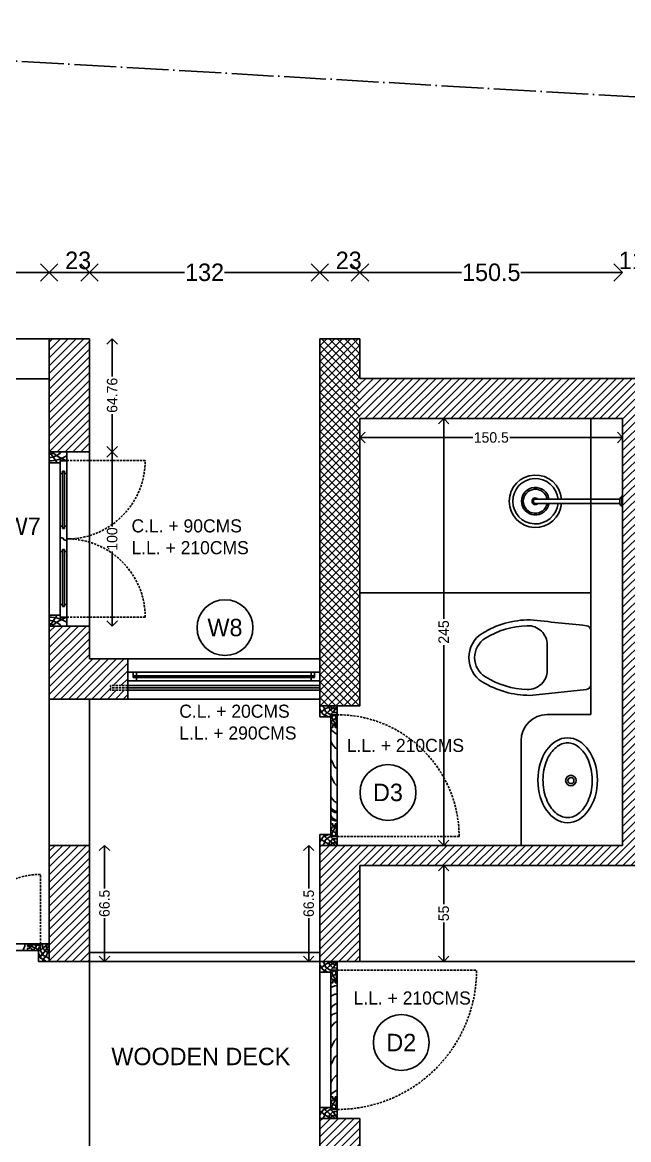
# Model space of a CAD drawing. Header units: metres. Extents: x -16 to 65907, y -5261 to 15511.
# Drawn here: x 19898 to 20245, y -2227 to -1586 of the extents above; entities that cross this region are included whole.
import ezdxf

# ---------------------------------------------------------------- set-up
doc = ezdxf.new("R2010")
doc.units = ezdxf.units.M
doc.header["$PDMODE"] = 67
doc.header["$PDSIZE"] = -5
doc.linetypes.add('ACAD_ISO04W100', pattern=[30, 24, -3, 0, -3])
doc.linetypes.add('DASHED', pattern=[19.05, 12.7, -6.35])
doc.layers.get('0').update_dxf_attribs({"color": 6})
for name, color, linetype in [('BC-BOUNDARY', 3, 'ACAD_ISO04W100'), ('BC-CILL', 23, 'Continuous'), ('BC-DIMENSION', 8, 'Continuous'), ('BC-FURNITURE', 5, 'Continuous'), ('BC-GREYCOLOR', 8, 'Continuous'), ('BC-HATCH', 8, 'Continuous'), ('BC-JOINERY', 93, 'Continuous'), ('BC-PLUMB-FIXTURE', 118, 'Continuous'), ('BC-TEXT', 7, 'Continuous'), ('BC-WALLS', 1, 'Continuous'), ('BC-WHITECOLOR', 7, 'Continuous')]:
    doc.layers.add(name, color=color, linetype=linetype)
doc.styles.add('BC-1IN10-3', font='FreeSans.ttf', dxfattribs={"height": 6})
doc.styles.add('BC-1IN50-1', font='FreeSans.ttf', dxfattribs={"height": 10})
doc.dimstyles.new('BC-1IN10-3', dxfattribs={"dimtxt": 6, "dimasz": 6, "dimexe": 0.18, "dimexo": 0.0625, "dimgap": 1, "dimtad": 0, "dimtoh": 1, "dimzin": 12, "dimdsep": 46, "dimtxsty": 'BC-1IN10-3', "dimblk": 'OPEN90', "dimcen": 0.09, "dimse1": 1, "dimse2": 1, "dimclrd": 256, "dimclre": 256, "dimclrt": 7, "dimadec": 0, "dimazin": 0, "dimtfac": 1, "dimtdec": 1, "dimtofl": 0, "dimtmove": 1, "dimatfit": 3, "dimldrblk": 'OPEN90', "dimfxl": 1, "dimtolj": 1, "dimtzin": 0, "dimlwd": -3, "dimarcsym": 0})
doc.dimstyles.new('BC-1IN50-1', dxfattribs={"dimtxt": 10, "dimasz": 10, "dimexe": 0.18, "dimexo": 0.0625, "dimgap": 1, "dimtad": 0, "dimdec": 1, "dimzin": 12, "dimdsep": 46, "dimtxsty": 'BC-1IN50-1', "dimblk": 'OPEN90', "dimcen": 0.09, "dimse1": 1, "dimse2": 1, "dimclrd": 8, "dimclre": 256, "dimclrt": 7, "dimadec": 0, "dimazin": 0, "dimtfac": 1, "dimtdec": 0, "dimtofl": 0, "dimtmove": 1, "dimatfit": 3, "dimfxl": 1, "dimtolj": 1, "dimtzin": 0, "dimlwd": -3, "dimarcsym": 0})

# ---------------------------------------------------------------- blocks, each defined once
blk = doc.blocks.new('BC-SHOWER')
for p in [(-12.3, -15.1), (12.3, -15.1)]:
    blk.add_line(p, (0, -15.1))
for points in [[(0, 0), (-29.6, 0)], [(0, 0), (29.6, 0)], [(-29.6, -4.1), (0, -4.1)], [(-28.3, -5.1), (0, -5.1)], [(29.6, -4.1), (0, -4.1)], [(28.3, -5.1), (0, -5.1)]]:
    blk.add_lwpolyline(points)
for points in [[(-29.6, 0), (-29.6, -4.1, 0.347987), (-28.6, -5.1), (-28.3, -5.1, 0.2725), (-12.3, -15.1, 6.671192)], [(29.6, 0), (29.6, -4.1, -0.347987), (28.6, -5.1), (28.3, -5.1, -0.2725), (12.3, -15.1, -6.671192)], [(-12.3, -15.1), (-12.3, -500, 1), (12.3, -500), (12.3, -15.1)]]:
    blk.add_lwpolyline(points, format="xyb")
for centre, radius, start, end in [((0, -499.7), 150, 94.70296, 85.29704), ((0, -499.7), 130, 95.42894, 84.57108), ((0, -500), 79.1, 100.18967, 79.8103), ((0, -500), 69.1, 100.18967, 79.8103), ((0, -500), 19.1, 130.08702, 49.91283)]:
    blk.add_arc(centre, radius, start, end)
blk = doc.blocks.new('BC-WC')
at = {"linetype": 'ByBlock'}
for points in [[(193.3, 400), (461.7, 520.1, -0.384412), (493.6, 509.8), (633.6, 267.3, -0.383904), (626.6, 234.6, -0.001434), (389.3, 62.9, -0.140641), (141, 0, -0.259738), (18, 73.6, -0.259738), (15.8, 216.9, -0.139471)], [(336.3, 332.2), (401.2, 219.9, -0.422961), (362, 81.9, -0.13189), (141.9, 30, -0.259738), (44, 88.6, -0.259738), (42.2, 202.7, -0.13189), (197.1, 367.3, -0.422961)]]:
    blk.add_lwpolyline(points, format="xyb", close=True, dxfattribs=at)
blk.add_arc((374.7, 83.2), 25, 299.83999, 305.7189, dxfattribs=at)
blk = doc.blocks.new('BC-WASH-COUNTER')
for radius in [2.5, 1.47]:
    blk.add_circle((20.09, 15.74), radius)
at = {"extrusion": (0, 0, -1)}
blk.add_ellipse((20.23, 14.18), major_axis=(-20.28, 0), ratio=0.7, start_param=3.141593, end_param=9.424778, dxfattribs=at)
blk.add_open_spline([(38.07, 14.18), (38.07, 13.26), (37.9, 12.33), (37.2, 10.48), (36.67, 9.56), (35.23, 7.8), (34.32, 6.96), (32.19, 5.44), (30.95, 4.77), (28.25, 3.65), (26.77, 3.21), (23.7, 2.6), (22.09, 2.44), (18.88, 2.41), (17.27, 2.54), (14.17, 3.08), (12.68, 3.5), (9.92, 4.56), (8.66, 5.22), (6.45, 6.7), (5.5, 7.53), (3.99, 9.27), (3.41, 10.18), (2.64, 12.03), (2.43, 12.95), (2.35, 14.81), (2.49, 15.74), (3.11, 17.58), (3.6, 18.51), (4.95, 20.28), (5.82, 21.14), (7.89, 22.69), (9.09, 23.39), (11.74, 24.56), (13.19, 25.03), (16.24, 25.69), (17.83, 25.88), (21.04, 25.98), (22.66, 25.88), (25.78, 25.4), (27.29, 25.01), (30.1, 24), (31.39, 23.37), (33.67, 21.93), (34.65, 21.12), (36.25, 19.39), (36.86, 18.48), (37.72, 16.65), (37.97, 15.72), (38.06, 14.59), (38.07, 14.39), (38.07, 14.18)], degree=3, knots=[0, 0, 0, 0, 0.25944, 0.25944, 0.518879, 0.518879, 0.778319, 0.778319, 1.037759, 1.037759, 1.297198, 1.297198, 1.556638, 1.556638, 1.816078, 1.816078, 2.075517, 2.075517, 2.334957, 2.334957, 2.594397, 2.594397, 2.853836, 2.853836, 3.113276, 3.113276, 3.372716, 3.372716, 3.632155, 3.632155, 3.891595, 3.891595, 4.151035, 4.151035, 4.410474, 4.410474, 4.669914, 4.669914, 4.929354, 4.929354, 5.188793, 5.188793, 5.448233, 5.448233, 5.707673, 5.707673, 5.967112, 5.967112, 6.226552, 6.226552, 6.283185, 6.283185, 6.283185, 6.283185])
blk = doc.blocks.new('BC-JN-FRAME-SIDE')
at = {"layer": 'BC-HATCH'}
for points in [[(0, -3.87), (-1.06, -2.29), (-2.66, -0.06), (-4.24, 2.97), (-5, 4.54)], [(-0.01, -5), (-1.62, -3.74), (-4.39, -1.84), (-5.78, -0.75), (-6.25, -0.66)]]:
    blk.add_lwpolyline(points, dxfattribs=at)
for centre, radius, start, end in [((10.75, -4.4), 15.93, 143.84471, 182.16368), ((5.98, -5.2), 9.31, 129.91119, 178.74686), ((2.65, -5.73), 4.3, 128.02701, 170.18517)]:
    blk.add_arc(centre, radius, start, end, dxfattribs=at)
at = {"layer": 'BC-JOINERY'}
for p, q in [((-6.25, -5), (-6.25, 1.25)), ((-6.25, 1.25), (-5, 1.25)), ((-5, 1.25), (-5, 5)), ((-5, 5), (0, 5)), ((0, 5), (0, -5)), ((0, -5), (-6.25, -5))]:
    blk.add_line(p, q, dxfattribs=at)
blk = doc.blocks.new('_OPEN90')
at = {"color": 0, "linetype": 'ByBlock'}
for p, q in [((0, 0), (-1, 0)), ((-0.5, 0.5), (0, 0)), ((0, 0), (-0.5, -0.5))]:
    blk.add_line(p, q, dxfattribs=at)
blk = doc.blocks.new('*D1292')
at = {"layer": 'BC-TEXT', "color": 8, "linetype": 'Continuous', "lineweight": -3}
for p, q in [((20231.88, -1729.41), (20221.88, -1729.41)), ((20263.38, -1729.41), (20273.38, -1729.41))]:
    blk.add_line(p, q, dxfattribs=at)
at = {"layer": 'Defpoints', "color": 0}
for p in [(20241.88, -1729.41), (20241.88, -1813.22), (20253.38, -1813.22)]:
    blk.add_point(p, dxfattribs=at)
at = {"layer": 'BC-TEXT', "color": 8, "lineweight": -3, "xscale": 10, "yscale": 10, "zscale": 10}
blk.add_blockref('_OPEN90', (20241.88, -1729.41), dxfattribs=at)
at = {"layer": 'BC-TEXT', "color": 8, "lineweight": -3, "xscale": 10, "yscale": 10, "zscale": 10, "rotation": 180}
blk.add_blockref('_OPEN90', (20253.38, -1729.41), dxfattribs=at)
at = {"layer": 'BC-TEXT', "color": 7, "insert": (20252.68, -1722.57), "char_height": 10, "attachment_point": 5, "style": 'BC-1IN50-1'}
blk.add_mtext('\\A1;11.5', dxfattribs=at)
blk = doc.blocks.new('*D1293')
at = {"layer": 'BC-TEXT', "color": 8, "linetype": 'Continuous', "lineweight": -3}
for p, q in [((20101.38, -1729.41), (20149.65, -1729.41)), ((20231.88, -1729.41), (20183.6, -1729.41))]:
    blk.add_line(p, q, dxfattribs=at)
at = {"layer": 'Defpoints', "color": 0}
for p in [(20091.38, -1729.41), (20091.38, -1789.52), (20241.88, -1813.22)]:
    blk.add_point(p, dxfattribs=at)
at = {"layer": 'BC-TEXT', "color": 8, "lineweight": -3, "xscale": 10, "yscale": 10, "zscale": 10, "rotation": 180}
blk.add_blockref('_OPEN90', (20091.38, -1729.41), dxfattribs=at)
at = {"layer": 'BC-TEXT', "color": 8, "lineweight": -3, "xscale": 10, "yscale": 10, "zscale": 10}
blk.add_blockref('_OPEN90', (20241.88, -1729.41), dxfattribs=at)
at = {"layer": 'BC-TEXT', "color": 7, "insert": (20166.63, -1729.41), "char_height": 10, "attachment_point": 5, "style": 'BC-1IN50-1'}
blk.add_mtext('\\A1;150.5', dxfattribs=at)
blk = doc.blocks.new('*D1294')
at = {"layer": 'BC-TEXT', "color": 8, "linetype": 'Continuous', "lineweight": -3}
blk.add_line((20081.38, -1729.41), (20078.38, -1729.41), dxfattribs=at)
at = {"layer": 'Defpoints', "color": 0}
for p in [(20068.38, -1729.41), (20068.38, -1767.5), (20091.38, -1789.52)]:
    blk.add_point(p, dxfattribs=at)
at = {"layer": 'BC-TEXT', "color": 8, "lineweight": -3, "xscale": 10, "yscale": 10, "zscale": 10, "rotation": 180}
blk.add_blockref('_OPEN90', (20068.38, -1729.41), dxfattribs=at)
at = {"layer": 'BC-TEXT', "color": 8, "lineweight": -3, "xscale": 10, "yscale": 10, "zscale": 10}
blk.add_blockref('_OPEN90', (20091.38, -1729.41), dxfattribs=at)
at = {"layer": 'BC-TEXT', "color": 7, "insert": (20084.93, -1722.57), "char_height": 10, "attachment_point": 5, "style": 'BC-1IN50-1'}
blk.add_mtext('\\A1;23', dxfattribs=at)
blk = doc.blocks.new('*D1295')
at = {"layer": 'BC-TEXT', "color": 8, "linetype": 'Continuous', "lineweight": -3}
for p, q in [((19946.38, -1729.41), (19990.95, -1729.41)), ((20058.38, -1729.41), (20013.81, -1729.41))]:
    blk.add_line(p, q, dxfattribs=at)
at = {"layer": 'Defpoints', "color": 0}
for p in [(19936.38, -1729.41), (19936.38, -1767.5), (20068.38, -1767.5)]:
    blk.add_point(p, dxfattribs=at)
at = {"layer": 'BC-TEXT', "color": 8, "lineweight": -3, "xscale": 10, "yscale": 10, "zscale": 10, "rotation": 180}
blk.add_blockref('_OPEN90', (19936.38, -1729.41), dxfattribs=at)
at = {"layer": 'BC-TEXT', "color": 8, "lineweight": -3, "xscale": 10, "yscale": 10, "zscale": 10}
blk.add_blockref('_OPEN90', (20068.38, -1729.41), dxfattribs=at)
at = {"layer": 'BC-TEXT', "color": 7, "insert": (20002.38, -1729.41), "char_height": 10, "attachment_point": 5, "style": 'BC-1IN50-1'}
blk.add_mtext('\\A1;132', dxfattribs=at)
blk = doc.blocks.new('*D1296')
at = {"layer": 'BC-TEXT', "color": 8, "linetype": 'Continuous', "lineweight": -3}
blk.add_line((19926.38, -1729.41), (19923.38, -1729.41), dxfattribs=at)
at = {"layer": 'Defpoints', "color": 0}
for p in [(19913.38, -1729.41), (19913.38, -1767.5), (19936.38, -1767.5)]:
    blk.add_point(p, dxfattribs=at)
at = {"layer": 'BC-TEXT', "color": 8, "lineweight": -3, "xscale": 10, "yscale": 10, "zscale": 10, "rotation": 180}
blk.add_blockref('_OPEN90', (19913.38, -1729.41), dxfattribs=at)
at = {"layer": 'BC-TEXT', "color": 8, "lineweight": -3, "xscale": 10, "yscale": 10, "zscale": 10}
blk.add_blockref('_OPEN90', (19936.38, -1729.41), dxfattribs=at)
at = {"layer": 'BC-TEXT', "color": 7, "insert": (19929.93, -1722.57), "char_height": 10, "attachment_point": 5, "style": 'BC-1IN50-1'}
blk.add_mtext('\\A1;23', dxfattribs=at)
blk = doc.blocks.new('*D1297')
at = {"layer": 'BC-TEXT', "color": 8, "linetype": 'Continuous', "lineweight": -3}
for p, q in [((19615.38, -1729.41), (19747.45, -1729.41)), ((19903.38, -1729.41), (19771.3, -1729.41))]:
    blk.add_line(p, q, dxfattribs=at)
at = {"layer": 'Defpoints', "color": 0}
for p in [(19605.38, -1729.41), (19605.38, -1767.5), (19913.38, -1767.5)]:
    blk.add_point(p, dxfattribs=at)
at = {"layer": 'BC-TEXT', "color": 8, "lineweight": -3, "xscale": 10, "yscale": 10, "zscale": 10, "rotation": 180}
blk.add_blockref('_OPEN90', (19605.38, -1729.41), dxfattribs=at)
at = {"layer": 'BC-TEXT', "color": 8, "lineweight": -3, "xscale": 10, "yscale": 10, "zscale": 10}
blk.add_blockref('_OPEN90', (19913.38, -1729.41), dxfattribs=at)
at = {"layer": 'BC-TEXT', "color": 7, "insert": (19759.38, -1729.41), "char_height": 10, "attachment_point": 5, "style": 'BC-1IN50-1'}
blk.add_mtext('\\A1;308', dxfattribs=at)
blk = doc.blocks.new('*D1675')
at = {"layer": 'BC-DIMENSION', "linetype": 'Continuous', "lineweight": -3}
for p, q in [((19949.45, -1773.5), (19949.45, -1789.06)), ((19949.45, -1826.26), (19949.45, -1810.71))]:
    blk.add_line(p, q, dxfattribs=at)
at = {"layer": 'Defpoints', "color": 0}
for p in [(19936.38, -1767.5), (19949.45, -1767.5), (19936.38, -1832.26)]:
    blk.add_point(p, dxfattribs=at)
at = {"layer": 'BC-DIMENSION', "lineweight": -3, "xscale": 6, "yscale": 6, "zscale": 6}
for p, rotation in [((19949.45, -1767.5), 90), ((19949.45, -1832.26), 270)]:
    blk.add_blockref('_OPEN90', p, dxfattribs=dict(at, rotation=rotation))
at = {"layer": 'BC-DIMENSION', "color": 7, "insert": (19949.45, -1799.88), "char_height": 6, "attachment_point": 5, "rotation": 90, "style": 'BC-1IN10-3'}
blk.add_mtext('\\A1;64.76', dxfattribs=at)
blk = doc.blocks.new('*D1676')
at = {"layer": 'BC-DIMENSION', "linetype": 'Continuous', "lineweight": -3}
for p, q in [((19949.45, -1838.26), (19949.45, -1875.02)), ((19949.45, -1926.26), (19949.45, -1889.51))]:
    blk.add_line(p, q, dxfattribs=at)
at = {"layer": 'Defpoints', "color": 0}
for p in [(19936.38, -1832.26), (19936.38, -1932.26), (19949.45, -1932.26)]:
    blk.add_point(p, dxfattribs=at)
at = {"layer": 'BC-DIMENSION', "lineweight": -3, "xscale": 6, "yscale": 6, "zscale": 6}
for p, rotation in [((19949.45, -1832.26), 90), ((19949.45, -1932.26), 270)]:
    blk.add_blockref('_OPEN90', p, dxfattribs=dict(at, rotation=rotation))
at = {"layer": 'BC-DIMENSION', "color": 7, "insert": (19949.45, -1882.26), "char_height": 6, "attachment_point": 5, "rotation": 90, "style": 'BC-1IN10-3'}
blk.add_mtext('\\A1;100', dxfattribs=at)
blk = doc.blocks.new('*D1677')
at = {"layer": 'BC-DIMENSION', "linetype": 'Continuous', "lineweight": -3}
for p, q in [((19945.03, -2063.93), (19945.03, -2082.64)), ((19945.03, -2118.43), (19945.03, -2099.72))]:
    blk.add_line(p, q, dxfattribs=at)
at = {"layer": 'Defpoints', "color": 0}
for p in [(19936.38, -2057.93), (19945.03, -2057.93), (19936.38, -2124.43)]:
    blk.add_point(p, dxfattribs=at)
at = {"layer": 'BC-DIMENSION', "lineweight": -3, "xscale": 6, "yscale": 6, "zscale": 6}
for p, rotation in [((19945.03, -2057.93), 90), ((19945.03, -2124.43), 270)]:
    blk.add_blockref('_OPEN90', p, dxfattribs=dict(at, rotation=rotation))
at = {"layer": 'BC-DIMENSION', "color": 7, "insert": (19945.03, -2091.18), "char_height": 6, "attachment_point": 5, "rotation": 90, "style": 'BC-1IN10-3'}
blk.add_mtext('\\A1;66.5', dxfattribs=at)
blk = doc.blocks.new('*D1678')
at = {"layer": 'BC-DIMENSION', "linetype": 'Continuous', "lineweight": -3}
for p, q in [((20062.05, -2063.93), (20062.05, -2082.64)), ((20062.05, -2118.43), (20062.05, -2099.72))]:
    blk.add_line(p, q, dxfattribs=at)
at = {"layer": 'Defpoints', "color": 0}
for p in [(20062.05, -2057.93), (20068.38, -2057.93), (20068.38, -2124.43)]:
    blk.add_point(p, dxfattribs=at)
at = {"layer": 'BC-DIMENSION', "lineweight": -3, "xscale": 6, "yscale": 6, "zscale": 6}
for p, rotation in [((20062.05, -2057.93), 90), ((20062.05, -2124.43), 270)]:
    blk.add_blockref('_OPEN90', p, dxfattribs=dict(at, rotation=rotation))
at = {"layer": 'BC-DIMENSION', "color": 7, "insert": (20062.05, -2091.18), "char_height": 6, "attachment_point": 5, "rotation": 90, "style": 'BC-1IN10-3'}
blk.add_mtext('\\A1;66.5', dxfattribs=at)
blk = doc.blocks.new('*D1679')
at = {"layer": 'BC-DIMENSION', "linetype": 'Continuous', "lineweight": -3}
for p, q in [((20097.38, -1824.08), (20156.04, -1824.08)), ((20235.88, -1824.08), (20177.21, -1824.08))]:
    blk.add_line(p, q, dxfattribs=at)
at = {"layer": 'Defpoints', "color": 0}
for p in [(20091.38, -1813.22), (20241.88, -1813.22), (20241.88, -1824.08)]:
    blk.add_point(p, dxfattribs=at)
at = {"layer": 'BC-DIMENSION', "lineweight": -3, "xscale": 6, "yscale": 6, "zscale": 6, "rotation": 180}
blk.add_blockref('_OPEN90', (20091.38, -1824.08), dxfattribs=at)
at = {"layer": 'BC-DIMENSION', "lineweight": -3, "xscale": 6, "yscale": 6, "zscale": 6}
blk.add_blockref('_OPEN90', (20241.88, -1824.08), dxfattribs=at)
at = {"layer": 'BC-DIMENSION', "color": 7, "insert": (20166.63, -1824.08), "char_height": 6, "attachment_point": 5, "style": 'BC-1IN10-3'}
blk.add_mtext('\\A1;150.5', dxfattribs=at)
blk = doc.blocks.new('*D1681')
at = {"layer": 'BC-DIMENSION', "linetype": 'Continuous', "lineweight": -3}
for p, q in [((20139.38, -1819.22), (20139.38, -1928.02)), ((20139.38, -2051.93), (20139.38, -1943.12))]:
    blk.add_line(p, q, dxfattribs=at)
at = {"layer": 'Defpoints', "color": 0}
for p in [(20139.38, -1813.22), (20241.88, -1813.22), (20241.88, -2057.93)]:
    blk.add_point(p, dxfattribs=at)
at = {"layer": 'BC-DIMENSION', "lineweight": -3, "xscale": 6, "yscale": 6, "zscale": 6}
for p, rotation in [((20139.38, -1813.22), 90), ((20139.38, -2057.93), 270)]:
    blk.add_blockref('_OPEN90', p, dxfattribs=dict(at, rotation=rotation))
at = {"layer": 'BC-DIMENSION', "color": 7, "insert": (20139.38, -1935.57), "char_height": 6, "attachment_point": 5, "rotation": 90, "style": 'BC-1IN10-3'}
blk.add_mtext('\\A1;{245}', dxfattribs=at)
blk = doc.blocks.new('*D1682')
at = {"layer": 'BC-DIMENSION', "linetype": 'Continuous', "lineweight": -3}
for p, q in [((20139.38, -2075.43), (20139.38, -2091.67)), ((20139.38, -2118.43), (20139.38, -2102.18))]:
    blk.add_line(p, q, dxfattribs=at)
at = {"layer": 'Defpoints', "color": 0}
for p in [(20091.38, -2069.43), (20139.38, -2069.43), (20091.38, -2124.43)]:
    blk.add_point(p, dxfattribs=at)
at = {"layer": 'BC-DIMENSION', "lineweight": -3, "xscale": 6, "yscale": 6, "zscale": 6}
for p, rotation in [((20139.38, -2069.43), 90), ((20139.38, -2124.43), 270)]:
    blk.add_blockref('_OPEN90', p, dxfattribs=dict(at, rotation=rotation))
at = {"layer": 'BC-DIMENSION', "color": 7, "insert": (20139.38, -2096.93), "char_height": 6, "attachment_point": 5, "rotation": 90, "style": 'BC-1IN10-3'}
blk.add_mtext('\\A1;55', dxfattribs=at)

msp = doc.modelspace()

# ---------------------------------------------------------------- hatches: boundary and pattern name
at = {"layer": 'BC-DIMENSION', "linetype": 'Continuous'}
h = msp.add_hatch(dxfattribs=at)
h.set_pattern_fill('ANSI31', color=256, style=0)
h.paths.add_polyline_path([(20444.377, -2165.928), (20444.377, -1790.216), (20091.377, -1790.216), (20091.377, -1813.216), (20241.877, -1813.216), (20241.877, -2057.928), (20068.377, -2057.928), (20068.377, -2124.428), (20091.377, -2124.428), (20091.377, -2069.428), (20341.377, -2069.428), (20341.377, -2057.928), (20253.377, -2057.928), (20253.377, -1813.216), (20421.377, -1813.216), (20421.377, -2165.928)])
h.paths.add_polyline_path([(19936.377, -1832.265), (19936.377, -1767.501), (19913.377, -1767.501), (19913.377, -1832.265), (19914.508, -1832.265), (19916.03, -1832.265), (19920.317, -1832.265), (19923.377, -1832.265)])
h.paths.add_polyline_path([(19958.377, -1966.331), (19958.377, -1951.028), (19936.377, -1951.028), (19936.377, -1932.265), (19913.377, -1932.265), (19913.377, -1974.028), (19958.377, -1974.028), (19958.377, -1969.018), (19948.377, -1969.018), (19948.377, -1966.331)])
h.paths.add_polyline_path([(19936.377, -2124.428), (19936.377, -2057.928), (19913.377, -2057.928), (19913.377, -2124.428)])
h.paths.add_polyline_path([(19605.377, -2112.928), (19605.377, -2057.928), (19605.377, -1932.265), (19582.377, -1932.265), (19582.377, -2124.428), (19605.377, -2124.428), (19822.434, -2124.428), (19822.434, -2112.928)])
h.paths.add_polyline_path([(19605.377, -1832.265), (19605.377, -1767.501), (19582.377, -1767.501), (19582.377, -1832.265)])
h = msp.add_hatch(dxfattribs=at)
h.set_pattern_fill('ANSI37', color=256, style=0)
h.paths.add_polyline_path([(20091.377, -1977.928), (20091.377, -1767.501), (20068.377, -1767.501), (20068.377, -1977.928)])
h = msp.add_hatch(dxfattribs=at)
h.set_pattern_fill('ANSI31', color=256, style=0)
h.paths.add_polyline_path([(20444.377, -2541.047), (20444.377, -2225.928), (20431.377, -2225.928), (20428.317, -2225.928), (20424.03, -2225.928), (20422.508, -2225.928), (20421.377, -2225.928), (20421.377, -2541.047)])
h.paths.add_polyline_path([(20317.377, -2668.057), (20317.377, -2645.057), (20091.377, -2645.057), (20091.377, -2214.428), (20068.377, -2214.428), (20068.377, -2478.628), (20068.377, -2645.057), (20058.377, -2645.057), (20058.377, -2655.057), (20068.377, -2655.057), (20068.377, -2668.057)])
h.paths.add_polyline_path([(19968.377, -2655.057), (19968.377, -2645.057), (19787.377, -2645.057), (19787.377, -2668.057), (19958.377, -2668.057), (19958.377, -2655.057)])
h.paths.add_polyline_path([(19936.377, -2501.628), (19936.377, -2478.628), (19794.476, -2478.628), (19794.49, -2501.628)])
h.paths.add_polyline_path([(19605.377, -2378.628), (19605.377, -2224.428), (19592.377, -2224.428), (19589.317, -2224.428), (19585.03, -2224.428), (19583.508, -2224.428), (19582.377, -2224.428), (19582.377, -2378.628), (19585.438, -2378.628), (19589.725, -2378.628), (19591.247, -2378.628), (19592.377, -2378.628)])
h.paths.add_polyline_path([(19605.377, -2513.057), (19605.377, -2478.628), (19582.377, -2478.628), (19582.377, -2513.057)])

# ---------------------------------------------------------------- linework, layer by layer
for p, q in [((20223.66, -1813.216), (20223.66, -1982.928)), ((20223.66, -1913.216), (20091.377, -1913.216)), ((20198.66, -1982.928), (20223.66, -1982.928)), ((20183.66, -1997.928), (20183.66, -2057.928)), ((20091.377, -2057.928), (20091.377, -2057.928))]:
    msp.add_line(p, q)
msp.add_arc((20198.66, -1997.928), 15, 90, 180)
at = {"layer": 'BC-BOUNDARY'}
msp.add_line((19507.064, -1586.045), (20537.435, -1645.322), dxfattribs=at)
at = {"layer": 'BC-CILL'}
for p, q in [((19605.377, -1767.501), (19913.377, -1767.501)), ((19605.377, -1790.501), (19913.377, -1790.501)), ((19913.377, -1837.065), (19913.377, -1927.365)), ((19936.377, -1932.265), (19936.377, -1832.265)), ((19958.377, -1951.028), (20068.377, -1951.028)), ((19913.377, -2057.928), (19913.377, -1974.028)), ((19936.377, -2057.928), (19936.377, -1974.028)), ((20068.377, -2124.428), (19936.377, -2124.428))]:
    msp.add_line(p, q, dxfattribs=at)
at = {"layer": 'BC-FURNITURE'}
msp.add_line((20091.377, -2124.428), (20341.377, -2124.428), dxfattribs=at)
at = {"layer": 'BC-GREYCOLOR', "linetype": 'DASHED', "ltscale": 0.1}
for p, q in [((19923.377, -1837.265), (19968.366, -1837.265)), ((19923.377, -1927.165), (19968.366, -1927.165)), ((19958.377, -1966.331), (19948.377, -1966.331)), ((19948.377, -1969.018), (19948.377, -1966.331)), ((19958.377, -1967.674), (19948.377, -1967.674)), ((19958.377, -1969.018), (19948.377, -1969.018)), ((20078.377, -2052.828), (20148.177, -2052.828)), ((19908.277, -2114.428), (19908.277, -2074.528)), ((20078.377, -2129.528), (20158.177, -2129.528))]:
    msp.add_line(p, q, dxfattribs=at)
at = {"layer": 'BC-GREYCOLOR', "ltscale": 0.1}
for p, q in [((20063.377, -1958.674), (19963.377, -1958.674)), ((19963.377, -1963.674), (20063.377, -1963.674))]:
    msp.add_line(p, q, dxfattribs=at)
at = {"layer": 'BC-GREYCOLOR', "linetype": 'DASHED', "ltscale": 0.1}
for centre, radius, start, end in [((19923.377, -1837.265), 44.989, 270, 0), ((19923.377, -1927.165), 44.989, 0, 90), ((20078.377, -2052.828), 69.8, 0, 93.079694), ((19908.277, -2114.428), 39.9, 90, 180), ((20078.377, -2129.528), 79.8, 267.306537, 0)]:
    msp.add_arc(centre, radius, start, end, dxfattribs=at)
at = {"layer": 'BC-HATCH'}
for points in [[(20075.447, -1977.928), (20074.791, -1978.406), (20071.724, -1979.511), (20070.204, -1980.809), (20069.044, -1981.583), (20068.377, -1981.828)], [(20070.099, -1977.928), (20070.978, -1979.428), (20071.724, -1981.141), (20073.437, -1982.357), (20074.577, -1982.928)], [(20077.45, -1977.928), (20076.67, -1978.654), (20073.824, -1980.726), (20071.171, -1983.02), (20070.447, -1984.178)], [(20073.061, -1977.928), (20073.243, -1978.544), (20074.483, -1980.246), (20075.872, -1981.615), (20077.858, -1981.776), (20078.377, -1981.928)], [(20078.377, -1978.212), (20077.802, -1978.958), (20076.448, -1981.03), (20074.577, -1982.928), (20074.325, -1984.178)], [(20078.377, -1979.767), (20077.775, -1979.842), (20076.448, -1979.483), (20075.205, -1979.096), (20074.627, -1977.928)], [(20068.377, -1979.719), (20068.629, -1980.119), (20070.121, -1982.661), (20071.475, -1983.13), (20072.577, -1983.849), (20073.43, -1984.178)], [(20074.627, -1984.738), (20075.13, -1984.251), (20076.445, -1983.487), (20077.859, -1983.028)], [(20078.377, -1990.13), (20077.761, -1989.145), (20076.615, -1987.165), (20075.54, -1984.873), (20074.627, -1984.033)], [(20074.627, -1987.912), (20075.158, -1986.684), (20076.771, -1985.566), (20077.69, -1985.015), (20078.377, -1984.83)], [(20078.377, -1989.019), (20078.1, -1988.367), (20077.704, -1985.991), (20077.45, -1983.713), (20077.129, -1983.028)], [(20076.437, -1989.078), (20075.582, -1988.113), (20074.627, -1987.51)], [(20078.377, -1994.155), (20077.713, -1993.9), (20075.339, -1992.13), (20074.627, -1991.173)], [(20075.606, -1990.328), (20075.877, -1989.8)], [(20076.248, -1989.078), (20076.403, -1988.778), (20077.902, -1987.575), (20078.377, -1987.41)], [(20078.377, -1989.315), (20077.62, -1989.669), (20077.127, -1990.293)], [(20077.585, -1990.328), (20077.127, -1989.842)], [(20078.377, -2002.605), (20077.282, -2002.146), (20075.468, -1999.944), (20074.627, -1998.261)], [(20078.377, -2013.996), (20076.893, -2012.938), (20075.382, -2009.916), (20074.627, -2008.721)], [(20078.377, -2024.042), (20076.548, -2022.134), (20075.425, -2019.673), (20074.627, -2018.337)], [(20078.377, -2033.709), (20076.591, -2032.538), (20074.95, -2030.423), (20074.627, -2029.811)], [(20078.377, -2038.377), (20076.931, -2038.119), (20075.301, -2037.235), (20074.627, -2036.265)], [(20078.377, -2039.161), (20077.069, -2039.042), (20075.135, -2038.075), (20074.627, -2037.656)], [(20078.377, -2043.79), (20077.627, -2043.547), (20075.382, -2042.209), (20074.627, -2040.777)], [(20078.377, -2044.023), (20077.027, -2043.871), (20074.627, -2042.858)], [(20078.377, -2045.727), (20077.761, -2046.711), (20076.615, -2048.692), (20075.54, -2050.984), (20074.627, -2051.823)], [(20076.437, -2046.778), (20075.582, -2047.744), (20074.627, -2048.346)], [(20074.627, -2047.944), (20075.158, -2049.173), (20076.771, -2050.29), (20077.69, -2050.842), (20078.377, -2051.027)], [(20075.606, -2045.528), (20075.877, -2046.056)], [(20076.248, -2046.778), (20076.403, -2047.079), (20077.902, -2048.282), (20078.377, -2048.447)], [(20077.585, -2045.528), (20077.127, -2046.014)], [(20078.377, -2046.542), (20077.62, -2046.188), (20077.127, -2045.564)], [(20078.377, -2046.838), (20078.1, -2047.489), (20077.704, -2049.866), (20077.45, -2052.144), (20077.129, -2052.828)], [(20068.377, -2056.138), (20068.629, -2055.738), (20070.121, -2053.196), (20071.475, -2052.726), (20072.577, -2052.007), (20073.43, -2051.678)], [(20075.447, -2057.928), (20074.791, -2057.451), (20071.724, -2056.346), (20070.204, -2055.047), (20069.044, -2054.274), (20068.377, -2054.028)], [(20070.099, -2057.928), (20070.978, -2056.429), (20071.724, -2054.716), (20073.437, -2053.5), (20074.577, -2052.928)], [(20077.45, -2057.928), (20076.67, -2057.202), (20073.824, -2055.13), (20071.171, -2052.837), (20070.447, -2051.678)], [(20073.061, -2057.928), (20073.243, -2057.313), (20074.483, -2055.61), (20075.872, -2054.241), (20077.858, -2054.08), (20078.377, -2053.929)], [(20078.377, -2057.645), (20077.802, -2056.898), (20076.448, -2054.826), (20074.577, -2052.928), (20074.325, -2051.678)], [(20074.627, -2051.118), (20075.13, -2051.606), (20076.445, -2052.37), (20077.859, -2052.828)], [(20078.377, -2056.09), (20077.775, -2056.014), (20076.448, -2056.373), (20075.205, -2056.76), (20074.627, -2057.928)], [(19899.472, -2114.428), (19899.32, -2115.778), (19898.307, -2118.178)], [(19900.977, -2115.221), (19901.463, -2115.678)], [(19900.977, -2117.2), (19901.505, -2116.928)], [(19901.991, -2114.428), (19901.637, -2115.186), (19901.013, -2115.678)], [(19901.176, -2114.428), (19902.16, -2115.045), (19904.141, -2116.191), (19906.433, -2117.266), (19907.272, -2118.178)], [(19902.227, -2116.557), (19902.528, -2116.403), (19903.731, -2114.903), (19903.896, -2114.428)], [(19902.227, -2116.369), (19903.193, -2117.223), (19903.795, -2118.178)], [(19902.287, -2114.428), (19902.938, -2114.705), (19905.315, -2115.101), (19907.593, -2115.356), (19908.277, -2115.677)], [(19903.393, -2118.178), (19904.622, -2117.648), (19905.739, -2116.035), (19906.291, -2115.115), (19906.476, -2114.428)], [(19906.567, -2118.178), (19907.055, -2117.676), (19907.819, -2116.36), (19908.277, -2114.946)], [(19913.094, -2114.428), (19912.347, -2115.003), (19910.275, -2116.357), (19908.377, -2118.228), (19907.127, -2118.481)], [(19913.377, -2115.356), (19912.651, -2116.136), (19910.579, -2118.982), (19908.286, -2121.634), (19907.127, -2122.359)], [(19911.587, -2124.428), (19911.187, -2124.176), (19908.645, -2122.684), (19908.175, -2121.331), (19907.456, -2120.229), (19907.127, -2119.376)], [(19913.377, -2122.706), (19911.878, -2121.828), (19910.165, -2121.082), (19908.949, -2119.369), (19908.377, -2118.228)], [(19913.377, -2119.745), (19912.762, -2119.562), (19911.059, -2118.323), (19909.69, -2116.934), (19909.529, -2114.948), (19909.378, -2114.428)], [(19913.377, -2117.359), (19912.9, -2118.015), (19911.795, -2121.082), (19910.496, -2122.602), (19909.723, -2123.762), (19909.477, -2124.428)], [(19911.539, -2114.428), (19911.463, -2115.031), (19911.822, -2116.357), (19912.209, -2117.6), (19913.377, -2118.178)], [(20075.447, -2124.428), (20074.791, -2124.906), (20071.724, -2126.011), (20070.204, -2127.309), (20069.044, -2128.083), (20068.377, -2128.328)], [(20068.377, -2126.219), (20068.629, -2126.619), (20070.121, -2129.161), (20071.475, -2129.63), (20072.577, -2130.349), (20073.43, -2130.678)], [(20070.099, -2124.428), (20070.978, -2125.928), (20071.724, -2127.641), (20073.437, -2128.857), (20074.577, -2129.428)], [(20077.45, -2124.428), (20076.67, -2125.154), (20073.824, -2127.226), (20071.171, -2129.52), (20070.447, -2130.678)], [(20073.061, -2124.428), (20073.243, -2125.044), (20074.483, -2126.746), (20075.872, -2128.115), (20077.858, -2128.276), (20078.377, -2128.428)], [(20078.377, -2124.712), (20077.802, -2125.458), (20076.448, -2127.53), (20074.577, -2129.428), (20074.325, -2130.678)], [(20078.377, -2126.267), (20077.775, -2126.342), (20076.448, -2125.983), (20075.205, -2125.596), (20074.627, -2124.428)], [(20074.627, -2131.238), (20075.13, -2130.751), (20076.445, -2129.987), (20077.859, -2129.528)], [(20078.377, -2136.63), (20077.761, -2135.645), (20076.615, -2133.665), (20075.54, -2131.373), (20074.627, -2130.533)], [(20074.627, -2134.412), (20075.158, -2133.184), (20076.771, -2132.066), (20077.69, -2131.515), (20078.377, -2131.33)], [(20078.377, -2135.519), (20078.1, -2134.867), (20077.704, -2132.491), (20077.45, -2130.213), (20077.129, -2129.528)], [(20076.437, -2135.578), (20075.582, -2134.613), (20074.627, -2134.01)], [(20078.377, -2138.334), (20077.027, -2138.486), (20074.627, -2139.499)], [(20075.606, -2136.828), (20075.877, -2136.3)], [(20076.248, -2135.578), (20076.403, -2135.278), (20077.902, -2134.075), (20078.377, -2133.91)], [(20078.377, -2135.815), (20077.62, -2136.169), (20077.127, -2136.793)], [(20077.585, -2136.828), (20077.127, -2136.342)], [(20078.377, -2143.195), (20077.069, -2143.314), (20075.135, -2144.281), (20074.627, -2144.701)], [(20078.377, -2148.567), (20077.627, -2148.809), (20075.382, -2150.148), (20074.627, -2151.579)], [(20078.377, -2153.979), (20076.931, -2154.238), (20075.301, -2155.122), (20074.627, -2156.091)], [(20078.377, -2158.648), (20076.591, -2159.818), (20074.95, -2161.934), (20074.627, -2162.546)], [(20078.377, -2168.315), (20076.548, -2170.223), (20075.425, -2172.683), (20074.627, -2174.02)], [(20078.377, -2178.361), (20076.893, -2179.418), (20075.382, -2182.44), (20074.627, -2183.635)], [(20078.377, -2189.752), (20077.282, -2190.211), (20075.468, -2192.413), (20074.627, -2194.095)], [(20078.377, -2198.202), (20077.713, -2198.457), (20075.339, -2200.227), (20074.627, -2201.184)], [(20078.377, -2202.227), (20077.761, -2203.211), (20076.615, -2205.192), (20075.54, -2207.484), (20074.627, -2208.323)], [(20076.437, -2203.278), (20075.582, -2204.244), (20074.627, -2204.846)], [(20075.606, -2202.028), (20075.877, -2202.556)], [(20076.248, -2203.278), (20076.403, -2203.579), (20077.902, -2204.782), (20078.377, -2204.947)], [(20077.585, -2202.028), (20077.127, -2202.514)], [(20078.377, -2203.042), (20077.62, -2202.688), (20077.127, -2202.064)], [(20078.377, -2203.338), (20078.1, -2203.989), (20077.704, -2206.366), (20077.45, -2208.644), (20077.129, -2209.328)], [(20068.377, -2212.638), (20068.629, -2212.238), (20070.121, -2209.696), (20071.475, -2209.226), (20072.577, -2208.507), (20073.43, -2208.178)], [(20070.099, -2214.428), (20070.978, -2212.929), (20071.724, -2211.216), (20073.437, -2210), (20074.577, -2209.428)], [(20077.45, -2214.428), (20076.67, -2213.702), (20073.824, -2211.63), (20071.171, -2209.337), (20070.447, -2208.178)], [(20078.377, -2214.145), (20077.802, -2213.398), (20076.448, -2211.326), (20074.577, -2209.428), (20074.325, -2208.178)], [(20074.627, -2204.444), (20075.158, -2205.673), (20076.771, -2206.79), (20077.69, -2207.342), (20078.377, -2207.527)], [(20074.627, -2207.618), (20075.13, -2208.106), (20076.445, -2208.87), (20077.859, -2209.328)], [(20075.447, -2214.428), (20074.791, -2213.951), (20071.724, -2212.846), (20070.204, -2211.547), (20069.044, -2210.774), (20068.377, -2210.528)], [(20073.061, -2214.428), (20073.243, -2213.813), (20074.483, -2212.11), (20075.872, -2210.741), (20077.858, -2210.58), (20078.377, -2210.429)], [(20078.377, -2212.59), (20077.775, -2212.514), (20076.448, -2212.873), (20075.205, -2213.26), (20074.627, -2214.428)]]:
    msp.add_lwpolyline(points, dxfattribs=at)
at = {"layer": 'BC-JOINERY'}
for p, q in [((19920.877, -1843.415), (19922.127, -1843.415)), ((19922.127, -1843.665), (19920.877, -1843.665)), ((19922.127, -1875.927), (19920.877, -1875.927)), ((19920.877, -1876.177), (19922.127, -1876.177)), ((19920.877, -1888.277), (19922.127, -1888.277)), ((19922.127, -1888.527), (19920.877, -1888.527)), ((19922.127, -1920.765), (19920.877, -1920.765)), ((19920.877, -1921.015), (19922.127, -1921.015)), ((20068.377, -1977.928), (20078.377, -1977.928)), ((20068.377, -1977.928), (20068.377, -1984.178)), ((20078.377, -1977.928), (20078.377, -1982.928)), ((20074.577, -1984.178), (20068.377, -1984.178)), ((20074.577, -1982.928), (20074.577, -1984.178)), ((20078.377, -1982.928), (20074.577, -1982.928)), ((20074.627, -1990.328), (20074.627, -2045.528)), ((20075.877, -1990.328), (20075.877, -1989.078)), ((20075.877, -1989.078), (20077.127, -1989.078)), ((20077.127, -1990.328), (20077.127, -1989.078)), ((20078.377, -2045.528), (20078.377, -1990.328)), ((20075.877, -2045.528), (20075.877, -2046.778)), ((20075.877, -2046.778), (20077.127, -2046.778)), ((20077.127, -2045.528), (20077.127, -2046.778)), ((20074.577, -2051.678), (20068.377, -2051.678)), ((20068.377, -2057.928), (20068.377, -2051.678)), ((20074.577, -2052.928), (20074.577, -2051.678)), ((20078.377, -2052.928), (20074.577, -2052.928)), ((20078.377, -2057.928), (20078.377, -2052.928)), ((20068.377, -2057.928), (20078.377, -2057.928)), ((19900.977, -2114.428), (19835.777, -2114.428)), ((19835.777, -2118.178), (19900.977, -2118.178)), ((19900.977, -2115.678), (19902.227, -2115.678)), ((19900.977, -2116.928), (19902.227, -2116.928)), ((19902.227, -2116.928), (19902.227, -2115.678)), ((19907.127, -2118.228), (19907.127, -2124.428)), ((19908.377, -2118.228), (19907.127, -2118.228)), ((19913.377, -2114.428), (19908.377, -2114.428)), ((19908.377, -2114.428), (19908.377, -2118.228)), ((19913.377, -2124.428), (19913.377, -2114.428)), ((19913.377, -2124.428), (19907.127, -2124.428)), ((20068.377, -2124.428), (20078.377, -2124.428)), ((20068.377, -2124.428), (20068.377, -2130.678)), ((20078.377, -2124.428), (20078.377, -2129.428)), ((20074.577, -2130.678), (20068.377, -2130.678)), ((20074.577, -2129.428), (20074.577, -2130.678)), ((20078.377, -2129.428), (20074.577, -2129.428)), ((20074.627, -2202.028), (20074.627, -2136.828)), ((20075.877, -2136.828), (20075.877, -2135.578)), ((20075.877, -2135.578), (20077.127, -2135.578)), ((20077.127, -2136.828), (20077.127, -2135.578)), ((20078.377, -2136.828), (20078.377, -2202.028)), ((20075.877, -2202.028), (20075.877, -2203.278)), ((20075.877, -2203.278), (20077.127, -2203.278)), ((20077.127, -2202.028), (20077.127, -2203.278)), ((20074.577, -2208.178), (20068.377, -2208.178)), ((20068.377, -2214.428), (20068.377, -2208.178)), ((20074.577, -2209.428), (20074.577, -2208.178)), ((20078.377, -2209.428), (20074.577, -2209.428)), ((20078.377, -2214.428), (20078.377, -2209.428)), ((20068.377, -2214.428), (20078.377, -2214.428))]:
    msp.add_line(p, q, dxfattribs=at)
for points in [[(19922.127, -1844.665), (19923.377, -1844.665), (19923.377, -1837.365), (19919.627, -1837.365), (19919.627, -1844.665), (19920.877, -1844.665)], [(19919.627, -1881.59), (19919.627, -1874.927), (19920.877, -1874.927)], [(19922.127, -1874.927), (19922.196, -1874.927), (19922.59, -1874.927), (19923.377, -1874.927), (19923.377, -1882.84)], [(19922.127, -1889.527), (19923.377, -1889.527), (19923.377, -1882.84), (19922.127, -1882.84), (19920.877, -1881.59), (19919.627, -1881.59)], [(19919.627, -1881.59), (19919.627, -1889.527), (19920.877, -1889.527)], [(19922.127, -1919.765), (19923.377, -1919.765), (19923.377, -1927.065), (19919.627, -1927.065), (19919.627, -1919.765), (19920.877, -1919.765)], [(20077.127, -1990.328), (20078.377, -1990.328), (20078.377, -1983.028), (20074.627, -1983.028), (20074.627, -1990.328), (20075.877, -1990.328)], [(20077.127, -2045.528), (20078.377, -2045.528), (20078.377, -2052.828), (20074.627, -2052.828), (20074.627, -2045.528), (20075.877, -2045.528)], [(19900.977, -2115.678), (19900.977, -2114.428), (19908.277, -2114.428), (19908.277, -2118.178), (19900.977, -2118.178), (19900.977, -2116.928)], [(20077.127, -2136.828), (20078.377, -2136.828), (20078.377, -2129.528), (20074.627, -2129.528), (20074.627, -2136.828), (20075.877, -2136.828)], [(20077.127, -2202.028), (20078.377, -2202.028), (20078.377, -2209.328), (20074.627, -2209.328), (20074.627, -2202.028), (20075.877, -2202.028)]]:
    msp.add_lwpolyline(points, dxfattribs=at)
at = {"layer": 'BC-TEXT', "linetype": 'Continuous'}
msp.add_line((19958.377, -1974.028), (20068.377, -1974.028), dxfattribs=at)
for centre in [(20014.059, -1933.097), (20107.447, -2027.624), (20115.073, -2170.97)]:
    msp.add_circle(centre, 16, dxfattribs=at)
at = {"layer": 'BC-WALLS'}
for p, q in [((19913.377, -1767.501), (19913.377, -1832.265)), ((19913.377, -1767.501), (19936.377, -1767.501)), ((19936.377, -1767.501), (19936.377, -1832.265)), ((20068.377, -1767.501), (20091.377, -1767.501)), ((20068.377, -1790.501), (20068.377, -1767.501)), ((20091.377, -1767.501), (20091.377, -1790.216)), ((20068.377, -1790.501), (20068.377, -1977.928)), ((20091.377, -1790.216), (20444.377, -1790.216)), ((20091.377, -1813.216), (20241.877, -1813.216)), ((20091.377, -1813.216), (20091.377, -1977.928)), ((20241.877, -1813.216), (20241.877, -2057.928)), ((19913.377, -1832.265), (19936.377, -1832.265)), ((19913.377, -1932.265), (19913.377, -1974.028)), ((19913.377, -1932.265), (19936.377, -1932.265)), ((19936.377, -1932.265), (19936.377, -1951.028)), ((19936.377, -1951.028), (19958.377, -1951.028)), ((19958.377, -1951.028), (19958.377, -1974.028)), ((19913.377, -1974.028), (19958.377, -1974.028)), ((20068.377, -1977.928), (20091.377, -1977.928)), ((20068.377, -1982.928), (20068.377, -1982.928)), ((19936.377, -2057.928), (19913.377, -2057.928)), ((19913.377, -2057.928), (19913.377, -2124.428)), ((19936.377, -2057.928), (19936.377, -2124.428)), ((20068.377, -2057.928), (20068.377, -2124.428)), ((20241.877, -2057.928), (20068.377, -2057.928)), ((20341.377, -2069.428), (20091.377, -2069.428)), ((20091.377, -2069.428), (20091.377, -2124.428)), ((19936.377, -2124.428), (19913.377, -2124.428)), ((20091.377, -2124.428), (20068.377, -2124.428)), ((20068.377, -2214.428), (20091.377, -2214.428)), ((20068.377, -2214.428), (20068.377, -2478.628)), ((20091.377, -2214.428), (20091.377, -2645.057))]:
    msp.add_line(p, q, dxfattribs=at)
at = {"layer": 'BC-WHITECOLOR'}
for p, q in [((19913.377, -1925.915), (19913.377, -1838.515)), ((19919.627, -1844.665), (19919.627, -1874.927)), ((19920.877, -1876.177), (19920.877, -1843.415)), ((19922.127, -1876.177), (19922.127, -1843.415)), ((19923.377, -1874.927), (19923.377, -1844.665)), ((19919.627, -1919.765), (19919.627, -1889.527)), ((19920.877, -1888.277), (19920.877, -1921.015)), ((19922.127, -1888.277), (19922.127, -1921.015)), ((19923.377, -1889.527), (19923.377, -1919.765)), ((19958.377, -1958.674), (19963.377, -1958.674)), ((19963.377, -1958.674), (19963.377, -1960.674)), ((20063.377, -1958.674), (20063.377, -1960.674)), ((20068.377, -1958.674), (20063.377, -1958.674)), ((20068.377, -1963.674), (20068.377, -1958.674)), ((19963.377, -1963.674), (19958.377, -1963.674)), ((19958.377, -1966.331), (20068.377, -1966.331)), ((19961.377, -1960.674), (19961.377, -1961.674)), ((19963.377, -1961.674), (19961.377, -1961.674)), ((19961.877, -1960.674), (19961.877, -1961.674)), ((19963.377, -1960.674), (20063.377, -1960.674)), ((19963.377, -1961.674), (20063.377, -1961.674)), ((19963.377, -1961.674), (19963.377, -1963.674)), ((20063.377, -1961.674), (20065.377, -1961.674)), ((20063.377, -1961.674), (20063.377, -1963.674)), ((20063.377, -1963.674), (20068.377, -1963.674)), ((20064.877, -1960.674), (20064.877, -1961.674)), ((20065.377, -1960.674), (20065.377, -1961.674)), ((19958.377, -1967.674), (20068.377, -1967.674)), ((19958.377, -1969.018), (20068.377, -1969.018)), ((20068.377, -2119.428), (19936.377, -2119.428)), ((19936.377, -2124.428), (19936.377, -2494.328)), ((20068.377, -2124.428), (19936.377, -2124.428)), ((20068.377, -2214.428), (20068.377, -2124.428))]:
    msp.add_line(p, q, dxfattribs=at)
for points in [[(19963.377, -1960.674), (19963.377, -1958.674), (19961.377, -1958.674), (19961.377, -1960.674)], [(20063.377, -1960.674), (20063.377, -1958.674), (20065.377, -1958.674), (20065.377, -1960.674)]]:
    msp.add_lwpolyline(points, close=True, dxfattribs=at)

# ---------------------------------------------------------------- block references
at = {"layer": 'BC-JOINERY', "xscale": -1, "rotation": 270}
msp.add_blockref('BC-JN-FRAME-SIDE', (19918.377, -1832.265), dxfattribs=at)
at = {"layer": 'BC-JOINERY', "rotation": 270}
msp.add_blockref('BC-JN-FRAME-SIDE', (19918.377, -1932.265), dxfattribs=at)
at = {"layer": 'BC-PLUMB-FIXTURE'}
for name, p, xscale, yscale, zscale, rotation in [('BC-SHOWER', (20241.877, -1860.623), 0.1000000000003638, 0.1000000000003638, 0.1, 269.999999999999), ('BC-WC', (20147.922, -1944.183), -0.1109936575052854, 0.1109936575052854, 0.1109936575052854, 210.0000024744096), ('BC-WASH-COUNTER', (20193.334, -2044.858), -1.2, 1.2, 1.2, 270)]:
    msp.add_blockref(name, p, dxfattribs=dict(at, xscale=xscale, yscale=yscale, zscale=zscale, rotation=rotation))

# ---------------------------------------------------------------- texts
at = {"layer": 'BC-TEXT', "style": 'BC-1IN50-1'}
for s, insert, char_height, width, attachment_point in [('{\\pxqc;{\\C7;W7}}', (19898.455, -1874.987), 10, 33.3881, 5), ('{\\pxql;\\fUbuntu|b0|i0|c0|p34;{\\C7;C.L. + 90CMS\\PL.L. + 210CMS}}', (19960.5, -1881.041), 7.5, 105.17023, 4), ('{\\pxqc;{\\C7;W8}}', (20014.059, -1933.097), 10, 33.3881, 5), ('{\\pxql;\\fUbuntu|b0|i0|c0|p34;{\\C7;C.L. + 20CMS\\PL.L. + 290CMS}}', (19987.863, -1987.294), 7.5, 105.17023, 4), ('{\\pxql;\\fUbuntu|b0|i0|c0|p34;{\\C7;L.L. + 210CMS}}', (20083.831, -2000.655), 7.5, 105.17023, 4), ('{\\pxqc;{\\C7;D3}}', (20107.447, -2027.624), 10, 33.3881, 5), ('{\\pxql;\\fUbuntu|b0|i0|c0|p34;{\\C7;L.L. + 210CMS}}', (20087.711, -2145.473), 7.5, 105.17023, 4), ('{\\pxqc;{\\C7;D2}}', (20115.073, -2170.97), 10, 33.3881, 5), ('{\\pxqc;\\fUbuntu|b0|i0|c0|p34;{\\C7;WOODEN DECK}}', (20000.217, -2179.013), 10, 156.4473, 5)]:
    msp.add_mtext(s, dxfattribs=dict(at, insert=insert, char_height=char_height, width=width, attachment_point=attachment_point))

# ---------------------------------------------------------------- dimensions: what is measured, and where the dimension line sits
at = {"layer": 'BC-DIMENSION', "linetype": 'Continuous'}
for base, p1, p2, picture, middle in [((19949.454, -1767.501), (19936.377, -1832.265), (19936.377, -1767.501), '*D1675', (19949.454, -1799.883)), ((19949.454, -1932.265), (19936.377, -1832.265), (19936.377, -1932.265), '*D1676', (19949.454, -1882.265)), ((19945.033, -2057.928), (19936.377, -2124.428), (19936.377, -2057.928), '*D1677', (19945.033, -2091.178)), ((20062.049, -2057.928), (20068.377, -2124.428), (20068.377, -2057.928), '*D1678', (20062.049, -2091.178)), ((20139.379, -2069.428), (20091.377, -2124.428), (20091.377, -2069.428), '*D1682', (20139.379, -2096.928))]:
    dim = msp.add_linear_dim(base=base, p1=p1, p2=p2, angle=90, dimstyle='BC-1IN10-3', override={"dimlfac": 1}, dxfattribs=at)
    dim.commit()
    dim.dimension.update_dxf_attribs({"geometry": picture, "text_midpoint": middle})
dim = msp.add_linear_dim(base=(20241.877, -1824.079), p1=(20091.377, -1813.216), p2=(20241.877, -1813.216), dimstyle='BC-1IN10-3', override={"dimlfac": 1}, dxfattribs=at)
dim.commit()
dim.dimension.update_dxf_attribs({"geometry": '*D1679', "text_midpoint": (20166.627, -1824.079)})
dim = msp.add_linear_dim(base=(20139.379, -1813.216), p1=(20241.877, -2057.928), p2=(20241.877, -1813.216), angle=90, text='{245}', dimstyle='BC-1IN10-3', override={"dimlfac": 1, "dimtolj": 1}, dxfattribs=at)
dim.commit()
dim.dimension.update_dxf_attribs({"geometry": '*D1681', "text_midpoint": (20139.379, -1935.572)})
at = {"layer": 'BC-TEXT', "linetype": 'Continuous'}
for base, p1, p2, picture, middle in [((19913.377, -1729.408), (19936.377, -1767.501), (19913.377, -1767.501), '*D1296', (19929.929, -1722.57)), ((20068.377, -1729.408), (20091.377, -1789.516), (20068.377, -1767.501), '*D1294', (20084.929, -1722.57)), ((20241.877, -1729.408), (20253.377, -1813.216), (20241.877, -1813.216), '*D1292', (20252.679, -1722.57)), ((19605.377, -1729.408), (19913.377, -1767.501), (19605.377, -1767.501), '*D1297', (19759.377, -1729.408)), ((20091.377, -1729.408), (20241.877, -1813.216), (20091.377, -1789.516), '*D1293', (20166.627, -1729.408))]:
    dim = msp.add_linear_dim(base=base, p1=p1, p2=p2, dimstyle='BC-1IN50-1', dxfattribs=at)
    dim.commit()
    dim.dimension.update_dxf_attribs({"geometry": picture, "text_midpoint": middle})
dim = msp.add_linear_dim(base=(19936.377, -1729.408), p1=(20068.377, -1767.501), p2=(19936.377, -1767.501), dimstyle='BC-1IN50-1', override={"dimlfac": 1}, dxfattribs=at)
dim.commit()
dim.dimension.update_dxf_attribs({"geometry": '*D1295', "text_midpoint": (20002.377, -1729.408)})

doc.saveas('drawing.dxf')
